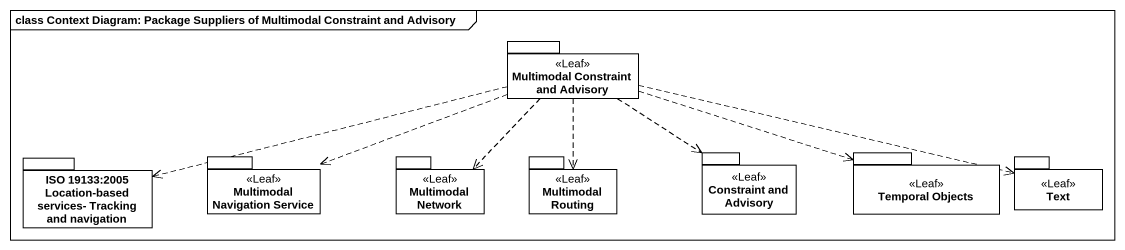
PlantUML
@startuml
mainframe class Context Diagram: Package Suppliers of Multimodal Constraint and Advisory
package "Multimodal Constraint and Advisory" as Multimodal_Constraint_and <<Leaf>> {
}
package "Constraint and Advisory" as Constraint_and_Advisory <<Leaf>> {
}
package "Temporal Objects" as Temporal_Objects <<Leaf>> {
}
package "ISO 19133:2005 Location-based services- Tracking and navigation" as ISO_19133_2005_Location {
}
package "Multimodal Navigation Service" as Multimodal_Navigation <<Leaf>> {
}
package "Multimodal Network" as Multimodal_Network <<Leaf>> {
}
package "Multimodal Routing" as Multimodal_Routing <<Leaf>> {
}
package Text <<Leaf>> {
}
Multimodal_Constraint_and ..> Constraint_and_Advisory
Multimodal_Constraint_and .right.> Temporal_Objects
Multimodal_Constraint_and .left.> ISO_19133_2005_Location
Multimodal_Constraint_and .left.> Multimodal_Navigation
Multimodal_Constraint_and ..> Multimodal_Network
Multimodal_Constraint_and ..> Multimodal_Routing
Multimodal_Constraint_and .right.> Text
@enduml
